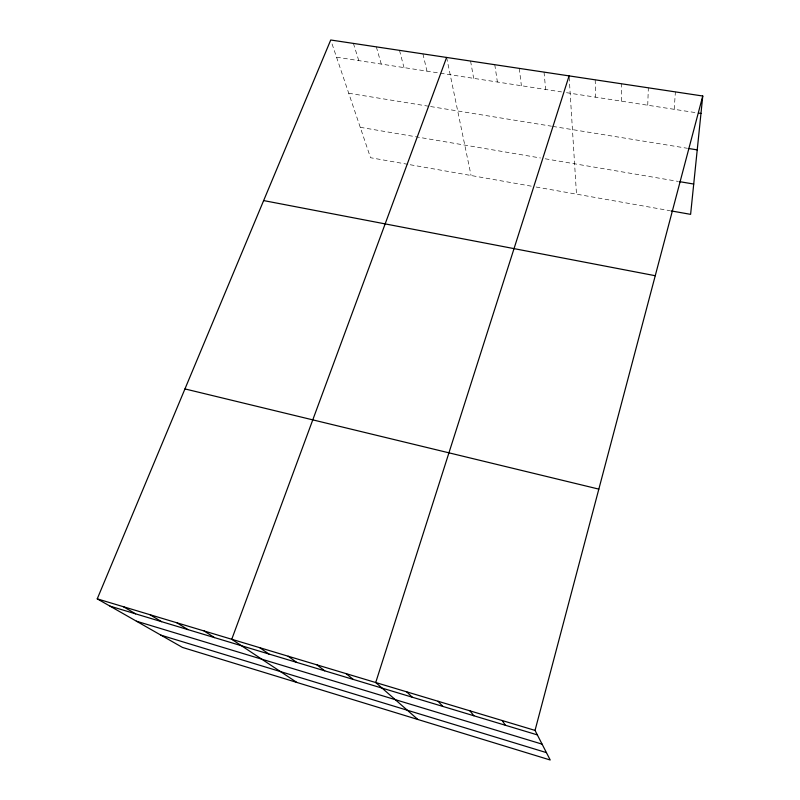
<?xml version="1.0" encoding="UTF-8"?>
<svg xmlns="http://www.w3.org/2000/svg" width="800" height="800" viewBox="0 0 800 800"><rect width="100%" height="100%" fill="white"/><g stroke="black" fill="none" stroke-linecap="round" stroke-linejoin="round"><path stroke-width="0.6" stroke-dasharray="4 3" d="M621.58 101.19L621.61 83.79M647.74 105.23L648.34 87.81M674.2 109.32L675.39 91.88M336.54 57.18L561.59 91.93M566.49 92.68L697.32 112.89M348.73 93.25L429.34 106.35M430.57 106.55L551.48 126.2M552.72 126.4L687.51 148.31M360.25 127.31L540.51 157.99M545.18 158.78L677.9 181.36M407.84 164.32L370.53 157.72L331.12 41.15M410.18 164.74L533.71 186.59M536.08 187.01L669.77 210.66M353.4 43.41L358.79 60.61M376.33 46.86L381.27 64.08M399.5 50.35L404 67.59M422.93 53.88L426.97 71.14M446.62 57.45L471.07 175.51M470.57 61.05L473.67 78.35M494.78 64.7L497.4 82.02M519.27 68.38L521.39 85.72M544.04 72.11L545.65 89.47M569.16 77.12L576.49 194.16M595.19 79.81L595.73 97.2"/><path stroke-width="1.2" d="M702.76 96.01L535.04 730.4L550.22 760L182.45 647.42L97.24 598.86L330.73 40L702.76 96.01L690.61 214.35L671 210.88M569.09 75.88L375.72 682.53L417.9 719.5M446.62 57.45L231.75 639.28L296.85 682.44M698.54 113.07L700.97 113.45M688.72 148.51L697.23 149.89M679.12 181.57L693.72 184.05M263.64 200.58L655.25 275.72M184.95 388.92L598.83 489.12M97.24 598.86L535.04 730.4M109.99 606.13L537.34 734.89M136.42 621.19L542.08 744.14M160.92 635.16L546.43 752.62M123.43 606.73L135.62 613.85M149.97 614.71L161.59 621.68M176.87 622.79L187.89 629.6M204.12 630.98L214.54 637.63M259.76 647.69L268.9 654.01M288.15 656.22L296.63 662.37M316.94 664.87L324.74 670.83M346.13 673.64L353.22 679.42M406.66 691.82L412.26 697.21M438.04 701.25L442.86 706.43M469.9 710.82L473.9 715.78M502.22 720.54L505.39 725.27"/></g></svg>
